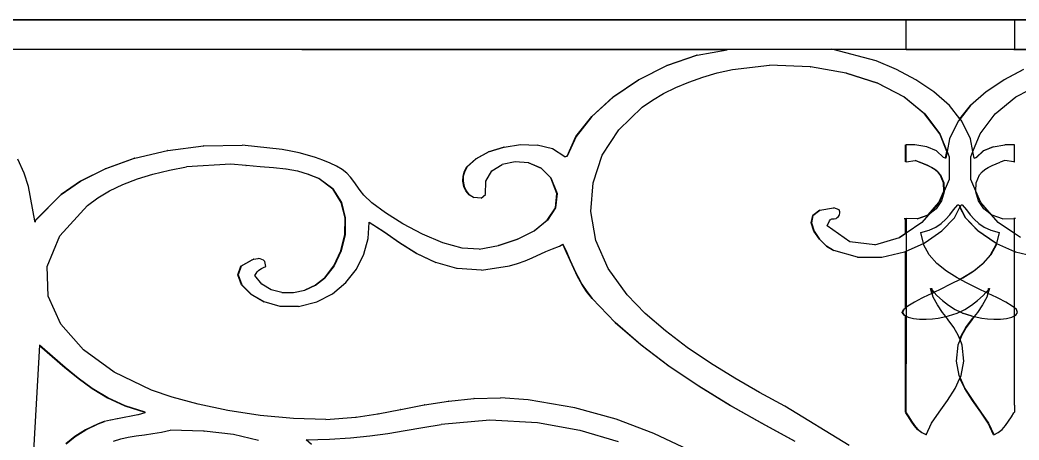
# Model space of a CAD drawing. Header units: inches. Extents: x 3672 to 10975, y -27382 to -746.
# Drawn here: x 4088.57 to 4111.33, y -26872.18 to -26862.6 of the extents above; entities that cross this region are included whole.
import ezdxf

# ---------------------------------------------------------------- set-up
doc = ezdxf.new("R2010")
doc.units = ezdxf.units.IN
doc.header["$LTSCALE"] = 17
doc.header["$MEASUREMENT"] = 0
doc.layers.add('25 BOT BAR', color=12, linetype='Continuous', lineweight=25)

# ---------------------------------------------------------------- blocks, each defined once
blk = doc.blocks.new('A$C99292ed1')
for p, q in [((36.749, 29.91), (14.387, 29.91)), ((36.749, 29.076), (36.749, 29.91)), ((39.216, 29.91), (36.749, 29.91)), ((39.216, 29.91), (39.216, 29.076)), ((42.983, 29.91), (39.216, 29.91)), ((14.387, 29.079), (22.979, 29.07)), ((22.979, 29.07), (14.387, 29.07)), ((22.979, 29.07), (22.984, 29.07)), ((35.085, 29.07), (22.984, 29.07)), ((22.984, 29.07), (32.668, 29.06)), ((31.987, 28.908), (32.668, 29.06)), ((32.668, 29.06), (32.672, 29.06)), ((35.085, 29.07), (35.053, 29.081)), ((35.053, 29.081), (36.734, 29.076)), ((36.07, 28.749), (35.085, 29.07)), ((36.734, 29.07), (35.085, 29.07)), ((36.734, 29.076), (36.734, 29.07)), ((36.749, 29.076), (36.734, 29.076)), ((36.749, 29.07), (36.734, 29.07)), ((36.749, 29.07), (36.749, 29.076)), ((36.749, 29.076), (37.975, 29.073)), ((36.749, 29.07), (37.975, 29.073)), ((39.202, 29.07), (36.749, 29.07)), ((37.975, 29.073), (39.216, 29.076)), ((39.202, 29.07), (37.975, 29.073)), ((39.202, 29.07), (39.216, 29.07)), ((39.216, 29.076), (40.898, 29.081)), ((39.216, 29.076), (39.216, 29.07)), ((39.216, 29.07), (40.866, 29.07)), ((31.3, 28.612), (31.982, 28.908)), ((31.987, 28.908), (31.305, 28.612)), ((31.987, 28.908), (31.982, 28.908)), ((36.531, 28.498), (36.07, 28.749)), ((30.652, 28.202), (31.3, 28.612)), ((31.305, 28.612), (30.657, 28.202)), ((31.305, 28.612), (31.3, 28.612)), ((32.447, 28.399), (32.796, 28.5)), ((32.796, 28.5), (33.64, 28.624)), ((34.563, 28.57), (33.64, 28.624)), ((34.563, 28.57), (34.568, 28.57)), ((35.387, 28.396), (34.568, 28.57)), ((36.974, 28.203), (36.531, 28.498)), ((38.977, 28.203), (39.42, 28.498)), ((39.425, 28.498), (38.982, 28.203)), ((31.798, 28.139), (32.114, 28.278)), ((32.114, 28.278), (32.447, 28.399)), ((36.101, 28.111), (35.387, 28.396)), ((35.392, 28.396), (35.387, 28.396)), ((35.392, 28.396), (36.105, 28.111)), ((30.07, 27.708), (30.652, 28.202)), ((30.657, 28.202), (30.075, 27.708)), ((30.657, 28.202), (30.652, 28.202)), ((31.501, 27.983), (31.798, 28.139)), ((36.698, 27.722), (36.101, 28.111)), ((36.105, 28.111), (36.101, 28.111)), ((36.105, 28.111), (36.702, 27.722)), ((37.381, 27.861), (36.974, 28.203)), ((38.569, 27.861), (38.977, 28.203)), ((38.982, 28.203), (38.574, 27.861)), ((38.977, 28.203), (38.982, 28.203)), ((39.253, 27.722), (39.85, 28.111)), ((30.97, 27.623), (31.224, 27.81)), ((31.224, 27.81), (31.501, 27.983)), ((37.735, 27.468), (37.381, 27.861)), ((38.215, 27.468), (38.569, 27.861)), ((38.574, 27.861), (38.22, 27.468)), ((38.569, 27.861), (38.574, 27.861)), ((29.584, 27.161), (30.07, 27.708)), ((30.075, 27.708), (29.589, 27.161)), ((30.075, 27.708), (30.07, 27.708)), ((30.738, 27.422), (30.97, 27.623)), ((37.172, 27.237), (36.698, 27.722)), ((36.702, 27.722), (36.698, 27.722)), ((36.702, 27.722), (37.176, 27.237)), ((38.779, 27.237), (39.253, 27.722)), ((30.2, 26.78), (30.738, 27.422)), ((37.975, 27.092), (37.735, 27.468)), ((37.975, 27.092), (38.215, 27.468)), ((38.22, 27.468), (37.978, 27.088)), ((38.215, 27.468), (38.22, 27.468)), ((29.224, 26.592), (29.584, 27.161)), ((29.589, 27.161), (29.229, 26.592)), ((29.589, 27.161), (29.584, 27.161)), ((37.517, 26.664), (37.172, 27.237)), ((37.176, 27.237), (37.172, 27.237)), ((37.176, 27.237), (37.521, 26.664)), ((37.978, 27.088), (37.975, 27.092)), ((38.434, 26.664), (38.779, 27.237)), ((37.937, 27.024), (37.742, 26.525)), ((37.978, 27.088), (37.937, 27.024)), ((38.018, 27.024), (37.978, 27.088)), ((38.213, 26.525), (38.018, 27.024)), ((29.826, 26.052), (30.2, 26.78)), ((37.679, 26.158), (37.517, 26.664)), ((37.521, 26.664), (37.517, 26.664)), ((37.521, 26.664), (37.681, 26.168)), ((38.272, 26.158), (38.434, 26.664)), ((29.023, 26.032), (29.224, 26.592)), ((29.229, 26.592), (29.027, 26.032)), ((29.229, 26.592), (29.224, 26.592)), ((37.742, 26.525), (37.684, 26.158)), ((38.272, 26.158), (38.213, 26.525)), ((19.17, 25.968), (19.919, 26.192)), ((19.924, 26.192), (19.919, 26.192)), ((19.924, 26.192), (20.742, 26.322)), ((20.746, 26.322), (20.742, 26.322)), ((20.746, 26.322), (21.616, 26.338)), ((21.621, 26.338), (21.616, 26.338)), ((22.53, 26.219), (21.621, 26.338)), ((22.728, 26.173), (22.53, 26.219)), ((27.236, 26.149), (27.585, 26.288)), ((27.59, 26.288), (27.241, 26.149)), ((27.59, 26.288), (27.585, 26.288)), ((27.59, 26.288), (27.962, 26.358)), ((27.962, 26.358), (28.344, 26.345)), ((28.691, 26.235), (28.344, 26.345)), ((28.976, 26.013), (28.691, 26.235)), ((36.734, 26.351), (36.749, 26.351)), ((36.734, 25.869), (36.734, 26.351)), ((36.952, 26.349), (36.749, 26.351)), ((36.749, 25.87), (36.749, 26.351)), ((37.219, 26.293), (36.952, 26.349)), ((37.444, 26.176), (37.219, 26.293)), ((38.507, 26.176), (38.731, 26.293)), ((38.736, 26.293), (38.511, 26.176)), ((38.736, 26.293), (38.731, 26.293)), ((38.736, 26.293), (38.999, 26.349)), ((39.004, 26.349), (38.999, 26.349)), ((39.202, 26.351), (39.004, 26.349)), ((39.216, 26.351), (39.202, 26.351)), ((39.216, 25.869), (39.216, 26.351)), ((18.498, 25.67), (19.165, 25.968)), ((19.17, 25.968), (18.503, 25.67)), ((19.17, 25.968), (19.165, 25.968)), ((22.921, 26.119), (22.728, 26.173)), ((23.109, 26.058), (22.921, 26.119)), ((23.29, 25.989), (23.109, 26.058)), ((23.461, 25.914), (23.29, 25.989)), ((26.741, 25.721), (26.945, 25.955)), ((26.949, 25.955), (26.746, 25.721)), ((26.945, 25.955), (27.236, 26.149)), ((26.949, 25.955), (26.945, 25.955)), ((27.241, 26.149), (26.949, 25.955)), ((27.241, 26.149), (27.236, 26.149)), ((28.976, 26.013), (29.023, 26.032)), ((28.978, 26.011), (28.976, 26.013)), ((29.027, 26.032), (28.978, 26.011)), ((29.027, 26.032), (29.023, 26.032)), ((29.616, 25.266), (29.826, 26.052)), ((37.604, 25.991), (37.444, 26.176)), ((37.649, 25.972), (37.604, 25.991)), ((37.649, 25.972), (37.679, 26.158)), ((37.654, 25.97), (37.649, 25.972)), ((37.684, 26.158), (37.654, 25.97)), ((37.679, 26.158), (37.681, 26.168)), ((37.681, 26.168), (37.684, 26.158)), ((37.684, 26.158), (37.731, 26.011)), ((37.731, 26.011), (37.728, 25.361)), ((38.224, 26.011), (38.272, 26.158)), ((38.227, 25.361), (38.224, 26.011)), ((38.301, 25.972), (38.272, 26.158)), ((38.301, 25.972), (38.346, 25.991)), ((38.351, 25.991), (38.301, 25.97)), ((38.301, 25.97), (38.301, 25.972)), ((38.346, 25.991), (38.507, 26.176)), ((38.351, 25.991), (38.346, 25.991)), ((38.511, 26.176), (38.351, 25.991)), ((38.511, 26.176), (38.507, 26.176)), ((16.652, 25.546), (16.508, 25.941)), ((21.365, 25.804), (20.348, 25.721)), ((21.704, 25.761), (21.365, 25.804)), ((21.704, 25.761), (21.709, 25.761)), ((22.027, 25.728), (21.709, 25.761)), ((22.032, 25.728), (22.027, 25.728)), ((22.331, 25.695), (22.032, 25.728)), ((23.622, 25.831), (23.461, 25.914)), ((23.77, 25.742), (23.622, 25.831)), ((23.899, 25.644), (23.77, 25.742)), ((27.31, 25.607), (27.546, 25.793)), ((27.84, 25.871), (27.546, 25.793)), ((28.145, 25.836), (27.84, 25.871)), ((28.43, 25.684), (28.145, 25.836)), ((28.15, 25.836), (28.145, 25.836)), ((28.15, 25.836), (28.435, 25.684)), ((36.749, 25.87), (36.734, 25.869)), ((36.749, 25.87), (36.956, 25.907)), ((36.956, 25.907), (36.96, 25.908)), ((37.055, 25.86), (36.956, 25.907)), ((36.96, 25.908), (37.06, 25.86)), ((37.152, 25.813), (37.055, 25.86)), ((37.055, 25.86), (37.06, 25.86)), ((37.06, 25.86), (37.157, 25.813)), ((37.152, 25.813), (37.157, 25.813)), ((37.243, 25.764), (37.152, 25.813)), ((37.157, 25.813), (37.248, 25.764)), ((37.327, 25.709), (37.243, 25.764)), ((37.243, 25.764), (37.248, 25.764)), ((37.248, 25.764), (37.332, 25.709)), ((38.623, 25.709), (38.707, 25.764)), ((38.707, 25.764), (38.799, 25.813)), ((38.799, 25.813), (38.895, 25.86)), ((38.996, 25.908), (38.895, 25.86)), ((39.202, 25.87), (38.996, 25.908)), ((39.202, 25.87), (39.216, 25.869)), ((16.753, 25.161), (16.652, 25.546)), ((17.934, 25.318), (18.498, 25.67)), ((18.503, 25.67), (17.939, 25.318)), ((18.503, 25.67), (18.498, 25.67)), ((19.233, 25.38), (19.587, 25.518)), ((19.587, 25.518), (19.96, 25.632)), ((19.96, 25.632), (20.348, 25.721)), ((22.335, 25.695), (22.331, 25.695)), ((22.616, 25.654), (22.335, 25.695)), ((22.621, 25.654), (22.616, 25.654)), ((22.883, 25.596), (22.621, 25.654)), ((22.888, 25.596), (22.883, 25.596)), ((23.134, 25.51), (22.888, 25.596)), ((23.369, 25.389), (23.134, 25.51)), ((23.139, 25.51), (23.134, 25.51)), ((23.139, 25.51), (23.374, 25.389)), ((24.003, 25.539), (23.899, 25.644)), ((24.087, 25.428), (24.003, 25.539)), ((26.655, 25.456), (26.685, 25.596)), ((26.69, 25.596), (26.659, 25.456)), ((26.685, 25.596), (26.741, 25.721)), ((26.69, 25.596), (26.685, 25.596)), ((26.746, 25.721), (26.69, 25.596)), ((26.746, 25.721), (26.741, 25.721)), ((27.17, 25.319), (27.31, 25.607)), ((28.651, 25.41), (28.43, 25.684)), ((28.435, 25.684), (28.43, 25.684)), ((28.435, 25.684), (28.655, 25.41)), ((37.327, 25.709), (37.332, 25.709)), ((37.403, 25.648), (37.327, 25.709)), ((37.332, 25.709), (37.408, 25.648)), ((37.403, 25.648), (37.408, 25.648)), ((37.47, 25.577), (37.403, 25.648)), ((37.408, 25.648), (37.475, 25.577)), ((37.47, 25.577), (37.475, 25.577)), ((37.525, 25.493), (37.47, 25.577)), ((37.475, 25.577), (37.53, 25.493)), ((38.425, 25.493), (38.481, 25.577)), ((38.481, 25.577), (38.547, 25.648)), ((38.547, 25.648), (38.623, 25.709)), ((17.492, 24.933), (17.934, 25.318)), ((17.939, 25.318), (17.497, 24.933)), ((17.939, 25.318), (17.934, 25.318)), ((18.903, 25.221), (19.233, 25.38)), ((23.682, 25.097), (23.369, 25.389)), ((23.374, 25.389), (23.369, 25.389)), ((23.374, 25.389), (23.686, 25.097)), ((24.161, 25.309), (24.087, 25.428)), ((24.305, 25.051), (24.161, 25.309)), ((26.65, 25.311), (26.655, 25.456)), ((26.671, 25.168), (26.65, 25.311)), ((26.655, 25.311), (26.65, 25.311)), ((26.659, 25.456), (26.655, 25.456)), ((26.659, 25.456), (26.655, 25.311)), ((26.655, 25.311), (26.676, 25.168)), ((27.168, 24.933), (27.17, 25.319)), ((28.793, 24.961), (28.651, 25.41)), ((28.655, 25.41), (28.651, 25.41)), ((28.655, 25.41), (28.798, 24.961)), ((37.602, 25.264), (37.525, 25.493)), ((37.525, 25.493), (37.53, 25.493)), ((37.53, 25.493), (37.607, 25.264)), ((37.728, 25.361), (37.614, 25.031)), ((38.342, 25.031), (38.227, 25.361)), ((38.348, 25.264), (38.425, 25.493)), ((16.897, 24.186), (16.753, 25.161)), ((18.599, 25.041), (18.903, 25.221)), ((23.876, 24.711), (23.682, 25.097)), ((23.686, 25.097), (23.682, 25.097)), ((23.686, 25.097), (23.881, 24.711)), ((24.39, 24.912), (24.305, 25.051)), ((26.718, 25.038), (26.671, 25.168)), ((26.676, 25.168), (26.671, 25.168)), ((26.676, 25.168), (26.723, 25.038)), ((29.568, 24.448), (29.616, 25.266)), ((37.602, 25.264), (37.607, 25.264)), ((37.609, 25.031), (37.602, 25.264)), ((37.607, 25.264), (37.613, 25.044)), ((37.609, 25.031), (37.613, 25.044)), ((37.613, 25.044), (37.614, 25.031)), ((38.342, 25.031), (38.348, 25.264)), ((16.897, 24.186), (17.492, 24.933)), ((17.497, 24.933), (16.901, 24.186)), ((17.497, 24.933), (17.492, 24.933)), ((18.092, 24.622), (18.328, 24.84)), ((18.328, 24.84), (18.599, 25.041)), ((24.576, 24.694), (24.39, 24.912)), ((26.791, 24.929), (26.718, 25.038)), ((26.723, 25.038), (26.718, 25.038)), ((26.723, 25.038), (26.796, 24.929)), ((26.89, 24.85), (26.791, 24.929)), ((26.796, 24.929), (26.791, 24.929)), ((26.796, 24.929), (26.895, 24.85)), ((26.895, 24.85), (26.89, 24.85)), ((27.064, 24.829), (26.895, 24.85)), ((27.068, 24.829), (27.064, 24.829)), ((27.068, 24.829), (27.168, 24.933)), ((28.756, 24.556), (28.793, 24.961)), ((28.798, 24.961), (28.761, 24.556)), ((28.798, 24.961), (28.793, 24.961)), ((37.498, 24.711), (37.609, 25.031)), ((37.609, 25.018), (37.503, 24.711)), ((37.615, 25.008), (37.555, 24.753)), ((37.609, 25.018), (37.609, 25.031)), ((37.614, 25.031), (37.609, 25.018)), ((37.614, 25.031), (37.615, 25.008)), ((38.341, 25.008), (38.342, 25.031)), ((38.4, 24.753), (38.341, 25.008)), ((38.453, 24.711), (38.342, 25.031)), ((17.462, 23.756), (18.092, 24.622)), ((23.965, 24.266), (23.876, 24.711)), ((23.881, 24.711), (23.876, 24.711)), ((23.881, 24.711), (23.97, 24.266)), ((24.886, 24.411), (24.576, 24.694)), ((37.254, 24.355), (37.498, 24.711)), ((37.503, 24.711), (37.268, 24.369)), ((37.555, 24.753), (37.432, 24.524)), ((37.503, 24.711), (37.498, 24.711)), ((37.832, 24.499), (37.927, 24.643)), ((37.927, 24.643), (37.952, 24.643)), ((37.952, 24.643), (37.978, 24.579)), ((37.978, 24.579), (38.004, 24.643)), ((38.004, 24.643), (38.029, 24.643)), ((38.029, 24.643), (38.124, 24.499)), ((38.523, 24.524), (38.4, 24.753)), ((38.697, 24.355), (38.453, 24.711)), ((25.282, 24.101), (24.886, 24.411)), ((28.573, 24.2), (28.756, 24.556)), ((28.761, 24.556), (28.577, 24.2)), ((28.761, 24.556), (28.756, 24.556)), ((29.682, 23.624), (29.568, 24.448)), ((34.622, 24.337), (34.782, 24.491)), ((34.787, 24.491), (34.627, 24.337)), ((34.787, 24.491), (34.782, 24.491)), ((34.787, 24.491), (35.098, 24.56)), ((35.098, 24.56), (35.099, 24.559)), ((35.103, 24.56), (35.099, 24.559)), ((35.227, 24.497), (35.103, 24.56)), ((35.223, 24.34), (35.234, 24.37)), ((35.236, 24.445), (35.227, 24.497)), ((35.234, 24.37), (35.239, 24.404)), ((35.239, 24.404), (35.236, 24.445)), ((37.254, 24.355), (37.268, 24.369)), ((37.432, 24.524), (37.259, 24.355)), ((37.268, 24.369), (37.259, 24.355)), ((37.652, 24.228), (37.743, 24.36)), ((37.743, 24.36), (37.832, 24.499)), ((37.851, 24.272), (37.975, 24.573)), ((37.975, 24.573), (37.978, 24.579)), ((38.1, 24.272), (37.975, 24.573)), ((37.978, 24.579), (38.105, 24.272)), ((38.124, 24.499), (38.212, 24.36)), ((38.212, 24.36), (38.303, 24.228)), ((38.697, 24.355), (38.523, 24.524)), ((16.897, 24.178), (16.897, 24.186)), ((16.901, 24.186), (16.897, 24.186)), ((16.901, 24.145), (16.897, 24.178)), ((16.901, 24.186), (16.901, 24.145)), ((23.959, 23.794), (23.965, 24.266)), ((23.97, 24.266), (23.963, 23.794)), ((23.97, 24.266), (23.965, 24.266)), ((24.492, 23.683), (24.514, 24.141)), ((24.514, 24.145), (24.854, 23.871)), ((24.514, 24.141), (24.514, 24.145)), ((24.849, 23.871), (24.514, 24.141)), ((28.274, 23.899), (28.573, 24.2)), ((28.577, 24.2), (28.279, 23.899)), ((28.577, 24.2), (28.573, 24.2)), ((34.588, 24.126), (34.622, 24.337)), ((34.627, 24.337), (34.593, 24.126)), ((34.627, 24.337), (34.622, 24.337)), ((34.954, 24.041), (35.003, 24.186)), ((35.003, 24.186), (35.022, 24.21)), ((35.022, 24.21), (35.034, 24.226)), ((35.034, 24.226), (35.045, 24.235)), ((35.045, 24.235), (35.058, 24.24)), ((35.058, 24.24), (35.078, 24.243)), ((35.078, 24.243), (35.108, 24.245)), ((35.108, 24.245), (35.152, 24.249)), ((35.152, 24.249), (35.182, 24.283)), ((35.182, 24.283), (35.206, 24.312)), ((35.206, 24.312), (35.223, 24.34)), ((36.707, 24.249), (36.712, 24.249)), ((36.712, 24.249), (36.734, 24.248)), ((36.734, 24.248), (36.749, 24.248)), ((36.734, 23.825), (36.734, 24.248)), ((37.003, 24.246), (36.749, 24.248)), ((36.749, 24.248), (36.749, 23.837)), ((37.109, 24.137), (36.749, 23.833)), ((37.003, 24.246), (37.244, 24.346)), ((37.008, 24.245), (37.003, 24.246)), ((37.247, 24.345), (37.008, 24.245)), ((37.259, 24.355), (37.109, 24.137)), ((37.244, 24.346), (37.254, 24.355)), ((37.244, 24.346), (37.247, 24.345)), ((37.247, 24.345), (37.249, 24.346)), ((37.259, 24.355), (37.249, 24.346)), ((37.249, 24.346), (37.254, 24.355)), ((37.55, 24.108), (37.652, 24.228)), ((37.567, 23.899), (37.851, 24.272)), ((38.1, 24.272), (38.105, 24.272)), ((38.383, 23.899), (38.1, 24.272)), ((38.105, 24.272), (38.388, 23.899)), ((38.303, 24.228), (38.406, 24.108)), ((38.707, 24.346), (38.697, 24.355)), ((38.847, 24.137), (38.697, 24.355)), ((38.948, 24.246), (38.707, 24.346)), ((39.216, 23.825), (38.847, 24.137)), ((38.948, 24.246), (39.202, 24.248)), ((39.216, 24.248), (39.202, 24.248)), ((39.239, 24.249), (39.216, 24.248)), ((39.216, 23.825), (39.216, 24.248)), ((39.244, 24.249), (39.239, 24.249)), ((25.73, 23.804), (25.282, 24.101)), ((34.593, 24.126), (34.588, 24.126)), ((34.648, 23.89), (34.588, 24.126)), ((34.593, 24.126), (34.653, 23.89)), ((35.469, 23.588), (34.954, 24.041)), ((37.084, 23.855), (37.274, 23.917)), ((37.274, 23.917), (37.427, 24.003)), ((37.427, 24.003), (37.55, 24.108)), ((38.406, 24.108), (38.529, 24.003)), ((38.529, 24.003), (38.681, 23.917)), ((38.681, 23.917), (38.872, 23.855)), ((17.178, 22.887), (17.462, 23.756)), ((23.87, 23.328), (23.959, 23.794)), ((23.963, 23.794), (23.875, 23.328)), ((23.963, 23.794), (23.959, 23.794)), ((24.393, 23.23), (24.492, 23.683)), ((25.207, 23.561), (24.849, 23.871)), ((24.854, 23.871), (24.849, 23.871)), ((24.854, 23.871), (25.212, 23.561)), ((26.192, 23.558), (25.73, 23.804)), ((27.894, 23.658), (28.274, 23.899)), ((28.279, 23.899), (27.898, 23.658)), ((28.279, 23.899), (28.274, 23.899)), ((34.774, 23.66), (34.648, 23.89)), ((34.653, 23.89), (34.648, 23.89)), ((34.653, 23.89), (34.778, 23.66)), ((36.037, 23.502), (36.597, 23.709)), ((36.597, 23.709), (36.734, 23.825)), ((36.602, 23.709), (36.597, 23.709)), ((36.734, 23.821), (36.602, 23.709)), ((36.734, 23.825), (36.749, 23.837)), ((36.749, 23.833), (36.734, 23.821)), ((36.734, 23.821), (36.734, 23.825)), ((36.749, 23.833), (36.748, 23.32)), ((36.749, 23.837), (36.749, 23.833)), ((37.143, 23.542), (37.084, 23.855)), ((37.18, 23.563), (37.567, 23.899)), ((38.771, 23.563), (38.383, 23.899)), ((38.383, 23.899), (38.388, 23.899)), ((38.388, 23.899), (38.776, 23.563)), ((38.872, 23.855), (38.813, 23.542)), ((39.353, 23.709), (39.216, 23.825)), ((39.216, 23.315), (39.216, 23.825)), ((25.596, 23.255), (25.207, 23.561)), ((25.212, 23.561), (25.207, 23.561)), ((25.212, 23.561), (25.6, 23.255)), ((26.634, 23.403), (26.192, 23.558)), ((27.019, 23.378), (27.463, 23.483)), ((27.463, 23.483), (27.894, 23.658)), ((27.467, 23.483), (27.463, 23.483)), ((27.898, 23.658), (27.467, 23.483)), ((27.898, 23.658), (27.894, 23.658)), ((28.693, 23.388), (28.854, 23.461)), ((28.854, 23.461), (28.924, 23.52)), ((28.924, 23.52), (28.928, 23.523)), ((29.01, 23.285), (28.924, 23.52)), ((28.928, 23.523), (29.015, 23.285)), ((29.957, 22.823), (29.682, 23.624)), ((34.934, 23.465), (34.774, 23.66)), ((34.778, 23.66), (34.774, 23.66)), ((34.778, 23.66), (34.938, 23.465)), ((35.098, 23.336), (34.934, 23.465)), ((34.938, 23.465), (34.934, 23.465)), ((34.938, 23.465), (35.103, 23.336)), ((36.034, 23.502), (35.469, 23.588)), ((36.034, 23.502), (36.037, 23.502)), ((36.748, 23.32), (37.143, 23.542)), ((37.143, 23.542), (37.18, 23.563)), ((37.149, 23.509), (37.143, 23.542)), ((37.275, 23.216), (37.149, 23.509)), ((38.676, 23.216), (38.802, 23.509)), ((38.806, 23.509), (38.68, 23.216)), ((38.771, 23.563), (38.776, 23.563)), ((38.808, 23.542), (38.771, 23.563)), ((38.776, 23.563), (38.808, 23.544)), ((38.802, 23.509), (38.808, 23.542)), ((38.806, 23.509), (38.802, 23.509)), ((38.812, 23.54), (38.806, 23.509)), ((38.808, 23.542), (38.808, 23.544)), ((38.808, 23.544), (38.813, 23.542)), ((38.812, 23.54), (38.808, 23.542)), ((38.813, 23.542), (38.812, 23.54)), ((38.813, 23.542), (39.216, 23.315)), ((23.711, 22.902), (23.87, 23.328)), ((23.875, 23.328), (23.716, 22.902)), ((23.875, 23.328), (23.87, 23.328)), ((24.222, 22.804), (24.393, 23.23)), ((26.027, 22.995), (25.596, 23.255)), ((25.6, 23.255), (25.596, 23.255)), ((25.6, 23.255), (26.032, 22.995)), ((27.019, 23.378), (26.634, 23.403)), ((28.226, 23.132), (28.538, 23.306)), ((28.538, 23.306), (28.693, 23.388)), ((29.093, 23.051), (29.01, 23.285)), ((29.015, 23.285), (29.01, 23.285)), ((29.015, 23.285), (29.097, 23.051)), ((35.103, 23.336), (35.098, 23.336)), ((35.644, 23.149), (35.103, 23.336)), ((36.195, 23.15), (36.713, 23.3)), ((36.713, 23.3), (36.734, 23.312)), ((36.734, 23.312), (36.748, 23.32)), ((36.734, 21.702), (36.734, 23.312)), ((36.748, 23.32), (36.748, 21.716)), ((39.216, 23.312), (39.216, 23.315)), ((39.216, 23.315), (39.242, 23.3)), ((39.237, 23.3), (39.216, 23.312)), ((39.217, 21.702), (39.216, 23.312)), ((39.237, 23.3), (39.242, 23.3)), ((39.242, 23.3), (39.756, 23.15)), ((21.588, 22.889), (21.831, 23.066)), ((21.836, 23.066), (21.593, 22.889)), ((21.831, 23.066), (21.88, 23.089)), ((21.836, 23.066), (21.831, 23.066)), ((21.885, 23.089), (21.836, 23.066)), ((21.885, 23.089), (21.88, 23.089)), ((21.885, 23.089), (21.929, 23.102)), ((21.933, 23.102), (21.929, 23.102)), ((21.933, 23.102), (21.976, 23.107)), ((21.976, 23.107), (21.978, 23.106)), ((21.981, 23.107), (21.978, 23.106)), ((22.026, 23.101), (21.981, 23.107)), ((22.067, 23.086), (22.026, 23.101)), ((22.103, 23.061), (22.067, 23.086)), ((22.134, 23.025), (22.103, 23.061)), ((22.158, 22.88), (22.134, 23.025)), ((26.032, 22.995), (26.027, 22.995)), ((26.515, 22.822), (26.032, 22.995)), ((27.895, 22.969), (28.065, 23.047)), ((28.065, 23.047), (28.226, 23.132)), ((29.175, 22.822), (29.093, 23.051)), ((29.097, 23.051), (29.093, 23.051)), ((29.097, 23.051), (29.18, 22.822)), ((35.644, 23.149), (36.195, 23.15)), ((37.451, 22.967), (37.275, 23.216)), ((38.499, 22.967), (38.676, 23.216)), ((38.68, 23.216), (38.504, 22.967)), ((38.68, 23.216), (38.676, 23.216)), ((17.2, 22.039), (17.178, 22.887)), ((21.523, 22.641), (21.588, 22.889)), ((21.593, 22.889), (21.528, 22.641)), ((21.593, 22.889), (21.588, 22.889)), ((21.992, 22.765), (22.024, 22.796)), ((22.024, 22.796), (22.061, 22.823)), ((22.061, 22.823), (22.105, 22.851)), ((22.105, 22.851), (22.158, 22.88)), ((23.493, 22.548), (23.711, 22.902)), ((23.716, 22.902), (23.498, 22.548)), ((23.716, 22.902), (23.711, 22.902)), ((23.983, 22.424), (24.222, 22.804)), ((26.519, 22.822), (26.515, 22.822)), ((27.071, 22.776), (26.519, 22.822)), ((27.072, 22.777), (27.071, 22.776)), ((27.076, 22.776), (27.072, 22.777)), ((27.076, 22.776), (27.713, 22.901)), ((27.713, 22.901), (27.895, 22.969)), ((29.261, 22.598), (29.175, 22.822)), ((29.18, 22.822), (29.175, 22.822)), ((29.18, 22.822), (29.266, 22.598)), ((30.391, 22.071), (29.957, 22.823)), ((37.667, 22.752), (37.451, 22.967)), ((38.284, 22.752), (38.499, 22.967)), ((38.504, 22.967), (38.289, 22.752)), ((38.504, 22.967), (38.499, 22.967)), ((21.608, 22.363), (21.523, 22.641)), ((21.528, 22.641), (21.523, 22.641)), ((21.528, 22.641), (21.613, 22.363)), ((21.91, 22.631), (21.937, 22.685)), ((22.068, 22.378), (21.91, 22.631)), ((21.937, 22.685), (21.963, 22.729)), ((21.963, 22.729), (21.992, 22.765)), ((23.288, 22.349), (23.493, 22.548)), ((23.498, 22.548), (23.292, 22.349)), ((23.498, 22.548), (23.493, 22.548)), ((29.357, 22.38), (29.261, 22.598)), ((29.266, 22.598), (29.261, 22.598)), ((29.266, 22.598), (29.361, 22.38)), ((37.912, 22.561), (37.667, 22.752)), ((37.975, 22.519), (37.912, 22.561)), ((37.975, 22.519), (38.039, 22.561)), ((38.044, 22.561), (37.978, 22.517)), ((38.039, 22.561), (38.284, 22.752)), ((38.044, 22.561), (38.039, 22.561)), ((38.289, 22.752), (38.044, 22.561)), ((38.289, 22.752), (38.284, 22.752)), ((21.816, 22.094), (21.608, 22.363)), ((21.613, 22.363), (21.608, 22.363)), ((21.613, 22.363), (21.821, 22.094)), ((22.279, 22.216), (22.068, 22.378)), ((23.045, 22.211), (23.288, 22.349)), ((23.292, 22.349), (23.05, 22.211)), ((23.292, 22.349), (23.288, 22.349)), ((23.68, 22.108), (23.983, 22.424)), ((29.466, 22.17), (29.357, 22.38)), ((29.361, 22.38), (29.357, 22.38)), ((29.361, 22.38), (29.47, 22.17)), ((37.78, 22.386), (37.508, 22.216)), ((37.978, 22.517), (37.78, 22.386)), ((37.978, 22.517), (37.975, 22.519)), ((38.175, 22.386), (37.978, 22.517)), ((38.447, 22.216), (38.175, 22.386)), ((22.118, 21.874), (21.816, 22.094)), ((21.821, 22.094), (21.816, 22.094)), ((21.821, 22.094), (22.123, 21.874)), ((22.525, 22.138), (22.279, 22.216)), ((22.525, 22.138), (22.788, 22.138)), ((22.788, 22.138), (23.045, 22.211)), ((23.05, 22.211), (23.045, 22.211)), ((23.319, 21.873), (23.68, 22.108)), ((29.593, 21.967), (29.466, 22.17)), ((29.47, 22.17), (29.466, 22.17)), ((29.47, 22.17), (29.598, 21.967)), ((37.34, 22.118), (37.271, 22.077)), ((37.339, 22.12), (37.307, 22.258)), ((37.307, 22.258), (37.327, 22.258)), ((37.327, 22.216), (37.327, 22.258)), ((37.327, 22.258), (37.332, 22.258)), ((37.327, 22.216), (37.332, 22.216)), ((37.382, 22.145), (37.327, 22.216)), ((37.332, 22.258), (37.332, 22.216)), ((37.332, 22.216), (37.385, 22.147)), ((37.339, 22.12), (37.382, 22.145)), ((37.34, 22.118), (37.339, 22.12)), ((37.383, 22.143), (37.34, 22.118)), ((37.366, 22.01), (37.34, 22.118)), ((37.382, 22.145), (37.385, 22.147)), ((37.383, 22.143), (37.382, 22.145)), ((37.386, 22.145), (37.383, 22.143)), ((37.385, 22.147), (37.386, 22.145)), ((37.413, 22.16), (37.386, 22.145)), ((37.386, 22.145), (37.453, 22.058)), ((37.508, 22.216), (37.413, 22.16)), ((38.542, 22.16), (38.447, 22.216)), ((38.503, 22.058), (38.569, 22.145)), ((38.569, 22.145), (38.542, 22.16)), ((38.569, 22.145), (38.624, 22.216)), ((38.611, 22.12), (38.569, 22.145)), ((38.615, 22.118), (38.59, 22.01)), ((38.611, 22.12), (38.644, 22.258)), ((38.615, 22.118), (38.611, 22.12)), ((38.649, 22.258), (38.615, 22.118)), ((38.684, 22.077), (38.615, 22.118)), ((38.624, 22.216), (38.624, 22.258)), ((38.624, 22.258), (38.644, 22.258)), ((38.644, 22.258), (38.649, 22.258)), ((17.488, 21.238), (17.2, 22.039)), ((22.123, 21.874), (22.118, 21.874)), ((22.488, 21.743), (22.123, 21.874)), ((22.902, 21.739), (23.319, 21.873)), ((30.116, 21.288), (29.593, 21.967)), ((29.598, 21.967), (29.593, 21.967)), ((29.598, 21.967), (30.121, 21.288)), ((30.805, 21.544), (30.391, 22.071)), ((36.937, 21.866), (36.792, 21.756)), ((37.104, 21.976), (36.937, 21.866)), ((37.271, 22.077), (37.104, 21.976)), ((37.461, 21.786), (37.366, 22.01)), ((37.453, 22.058), (37.579, 21.912)), ((37.579, 21.912), (37.715, 21.778)), ((38.24, 21.778), (38.377, 21.912)), ((38.377, 21.912), (38.503, 22.058)), ((38.59, 22.01), (38.494, 21.786)), ((38.851, 21.976), (38.684, 22.077)), ((39.019, 21.866), (38.851, 21.976)), ((39.163, 21.756), (39.019, 21.866)), ((22.493, 21.743), (22.488, 21.743)), ((22.898, 21.739), (22.493, 21.743)), ((22.902, 21.739), (22.898, 21.739)), ((36.66, 21.573), (36.689, 21.656)), ((36.694, 21.656), (36.665, 21.573)), ((36.689, 21.656), (36.734, 21.702)), ((36.694, 21.656), (36.689, 21.656)), ((36.734, 21.697), (36.694, 21.656)), ((36.734, 21.702), (36.748, 21.716)), ((36.748, 21.711), (36.734, 21.697)), ((36.734, 21.697), (36.734, 21.702)), ((36.792, 21.756), (36.748, 21.711)), ((36.748, 21.716), (36.748, 21.711)), ((36.748, 21.711), (36.748, 21.471)), ((37.581, 21.574), (37.461, 21.786)), ((37.715, 21.778), (37.867, 21.659)), ((37.867, 21.659), (37.978, 21.593)), ((37.978, 21.593), (38.088, 21.659)), ((38.088, 21.659), (38.24, 21.778)), ((38.494, 21.786), (38.374, 21.574)), ((39.217, 21.702), (39.163, 21.756)), ((39.262, 21.656), (39.217, 21.702)), ((39.217, 21.477), (39.217, 21.702)), ((39.291, 21.573), (39.262, 21.656)), ((31.264, 21.046), (30.805, 21.544)), ((36.665, 21.573), (36.66, 21.573)), ((36.704, 21.496), (36.66, 21.573)), ((36.665, 21.573), (36.708, 21.496)), ((36.708, 21.496), (36.704, 21.496)), ((36.734, 21.477), (36.704, 21.496)), ((36.708, 21.496), (36.734, 21.48)), ((36.733, 18.931), (36.734, 21.477)), ((36.734, 21.477), (36.734, 21.48)), ((36.734, 21.48), (36.748, 21.471)), ((36.748, 21.468), (36.734, 21.477)), ((36.748, 21.468), (36.746, 18.736)), ((36.748, 21.471), (36.796, 21.44)), ((36.748, 21.471), (36.748, 21.468)), ((36.796, 21.44), (36.916, 21.403)), ((36.916, 21.403), (37.056, 21.383)), ((37.352, 21.387), (37.483, 21.407)), ((37.483, 21.407), (37.654, 21.455)), ((37.654, 21.455), (37.581, 21.574)), ((37.654, 21.455), (37.715, 21.472)), ((37.711, 21.364), (37.654, 21.455)), ((37.715, 21.472), (37.915, 21.556)), ((37.915, 21.556), (37.975, 21.592)), ((37.975, 21.592), (37.978, 21.593)), ((38.036, 21.556), (37.975, 21.592)), ((37.978, 21.593), (38.04, 21.556)), ((38.036, 21.556), (38.04, 21.556)), ((38.235, 21.472), (38.036, 21.556)), ((38.04, 21.556), (38.24, 21.472)), ((38.235, 21.472), (38.24, 21.472)), ((38.24, 21.472), (38.297, 21.456)), ((38.24, 21.364), (38.297, 21.456)), ((38.3, 21.454), (38.245, 21.364)), ((38.3, 21.454), (38.297, 21.456)), ((38.374, 21.574), (38.3, 21.454)), ((38.3, 21.454), (38.472, 21.407)), ((38.472, 21.407), (38.604, 21.387)), ((38.899, 21.383), (39.04, 21.403)), ((39.04, 21.403), (39.159, 21.44)), ((39.159, 21.44), (39.217, 21.477)), ((39.217, 21.477), (39.247, 21.496)), ((39.218, 18.931), (39.217, 21.477)), ((39.247, 21.496), (39.291, 21.573)), ((18.003, 20.507), (17.488, 21.238)), ((30.704, 20.648), (30.116, 21.288)), ((30.121, 21.288), (30.116, 21.288)), ((30.121, 21.288), (30.709, 20.648)), ((37.056, 21.383), (37.205, 21.378)), ((37.205, 21.378), (37.352, 21.387)), ((37.837, 21.145), (37.711, 21.364)), ((38.114, 21.145), (38.24, 21.364)), ((38.245, 21.364), (38.119, 21.145)), ((38.245, 21.364), (38.24, 21.364)), ((38.604, 21.387), (38.75, 21.378)), ((38.75, 21.378), (38.899, 21.383)), ((31.762, 20.574), (31.264, 21.046)), ((37.946, 20.907), (37.837, 21.145)), ((38.004, 20.907), (38.114, 21.145)), ((38.119, 21.145), (38.009, 20.907)), ((38.119, 21.145), (38.114, 21.145)), ((37.978, 20.802), (37.93, 20.64)), ((37.975, 20.81), (37.946, 20.907)), ((37.975, 20.81), (38.004, 20.907)), ((37.978, 20.802), (37.975, 20.81)), ((38.009, 20.907), (37.978, 20.802)), ((38.026, 20.64), (37.978, 20.802)), ((38.009, 20.907), (38.004, 20.907)), ((17, 20.636), (16.829, 16.915)), ((16.999, 20.637), (17, 20.636)), ((17.001, 20.64), (17, 20.636)), ((17, 20.635), (17.29, 20.322)), ((17.295, 20.322), (17.001, 20.64)), ((18.706, 19.871), (18.003, 20.507)), ((31.345, 20.044), (30.704, 20.648)), ((30.709, 20.648), (30.704, 20.648)), ((30.709, 20.648), (31.35, 20.044)), ((32.292, 20.126), (31.762, 20.574)), ((37.93, 20.64), (37.89, 20.185)), ((38.066, 20.185), (38.026, 20.64)), ((17.29, 20.322), (17.581, 20.005)), ((17.295, 20.322), (17.29, 20.322)), ((17.586, 20.005), (17.295, 20.322)), ((32.027, 19.47), (31.345, 20.044)), ((31.35, 20.044), (31.345, 20.044)), ((31.35, 20.044), (32.032, 19.47)), ((32.844, 19.699), (32.292, 20.126)), ((37.89, 20.185), (37.953, 19.777)), ((38.002, 19.777), (38.066, 20.185)), ((17.581, 20.005), (17.88, 19.696)), ((17.586, 20.005), (17.581, 20.005)), ((17.885, 19.696), (17.586, 20.005)), ((19.555, 19.354), (18.706, 19.871)), ((17.88, 19.696), (18.2, 19.406)), ((17.885, 19.696), (17.88, 19.696)), ((18.205, 19.406), (17.885, 19.696)), ((33.411, 19.291), (32.844, 19.699)), ((37.866, 19.406), (37.975, 19.703)), ((37.953, 19.777), (37.978, 19.71)), ((37.975, 19.703), (37.978, 19.71)), ((38.084, 19.406), (37.975, 19.703)), ((37.978, 19.71), (38.002, 19.777)), ((37.978, 19.71), (38.089, 19.406)), ((18.2, 19.406), (18.553, 19.143)), ((18.205, 19.406), (18.2, 19.406)), ((18.557, 19.143), (18.205, 19.406)), ((20.023, 19.155), (19.555, 19.354)), ((32.739, 18.925), (32.027, 19.47)), ((32.032, 19.47), (32.027, 19.47)), ((32.032, 19.47), (32.744, 18.925)), ((37.689, 19.062), (37.866, 19.406)), ((38.089, 19.406), (38.084, 19.406)), ((38.262, 19.062), (38.084, 19.406)), ((38.089, 19.406), (38.267, 19.062)), ((18.553, 19.143), (18.949, 18.915)), ((18.557, 19.143), (18.553, 19.143)), ((18.954, 18.915), (18.557, 19.143)), ((20.614, 18.959), (20.023, 19.155)), ((26.906, 19.119), (27.503, 19.139)), ((27.503, 19.139), (27.504, 19.138)), ((27.508, 19.139), (27.504, 19.138)), ((28.135, 19.085), (27.508, 19.139)), ((33.987, 18.898), (33.411, 19.291)), ((18.949, 18.915), (19.401, 18.732)), ((18.954, 18.915), (18.949, 18.915)), ((19.406, 18.732), (18.954, 18.915)), ((21.295, 18.781), (20.614, 18.959)), ((25.234, 18.81), (25.766, 18.936)), ((25.771, 18.936), (25.766, 18.936)), ((25.771, 18.936), (26.323, 19.045)), ((26.327, 19.045), (26.323, 19.045)), ((26.327, 19.045), (26.901, 19.119)), ((26.906, 19.119), (26.901, 19.119)), ((29.197, 18.857), (28.135, 19.085)), ((33.469, 18.404), (32.739, 18.925)), ((32.744, 18.925), (32.739, 18.925)), ((32.744, 18.925), (33.474, 18.404)), ((35.45, 17.778), (33.987, 18.898)), ((36.734, 18.928), (36.733, 18.931)), ((36.734, 18.908), (36.734, 18.928)), ((36.734, 18.729), (36.734, 18.908)), ((36.734, 18.908), (36.746, 18.736)), ((37.499, 18.735), (37.689, 19.062)), ((38.451, 18.735), (38.262, 19.062)), ((38.267, 19.062), (38.262, 19.062)), ((38.267, 19.062), (38.456, 18.735)), ((39.216, 18.928), (39.218, 18.931)), ((39.216, 18.928), (39.216, 18.729)), ((19.401, 18.711), (19.25, 18.658)), ((19.401, 18.732), (19.401, 18.711)), ((19.406, 18.732), (19.401, 18.732)), ((19.406, 18.711), (19.401, 18.711)), ((19.406, 18.711), (19.406, 18.732)), ((22.031, 18.638), (21.295, 18.781)), ((24.217, 18.587), (24.712, 18.687)), ((24.717, 18.687), (24.712, 18.687)), ((24.717, 18.687), (25.23, 18.81)), ((25.234, 18.81), (25.23, 18.81)), ((30.145, 18.529), (29.197, 18.857)), ((36.746, 18.715), (36.734, 18.729)), ((36.742, 18.715), (36.734, 18.729)), ((36.742, 18.715), (36.746, 18.715)), ((36.803, 18.599), (36.742, 18.715)), ((36.746, 18.736), (36.747, 18.725)), ((36.747, 18.725), (36.746, 18.715)), ((36.749, 18.712), (36.746, 18.715)), ((36.749, 18.712), (36.808, 18.599)), ((37.329, 18.414), (37.499, 18.735)), ((38.456, 18.735), (38.451, 18.735)), ((38.622, 18.414), (38.451, 18.735)), ((38.456, 18.735), (38.627, 18.414)), ((39.148, 18.599), (39.208, 18.715)), ((39.208, 18.715), (39.216, 18.729)), ((18.475, 18.46), (18.335, 18.4)), ((18.34, 18.4), (18.48, 18.46)), ((18.48, 18.46), (18.475, 18.46)), ((18.622, 18.506), (18.48, 18.46)), ((18.627, 18.506), (18.622, 18.506)), ((18.774, 18.544), (18.627, 18.506)), ((18.779, 18.544), (18.774, 18.544)), ((18.93, 18.579), (18.779, 18.544)), ((18.934, 18.579), (18.93, 18.579)), ((19.087, 18.616), (18.934, 18.579)), ((19.092, 18.616), (19.087, 18.616)), ((19.245, 18.658), (19.092, 18.616)), ((19.25, 18.658), (19.245, 18.658)), ((22.786, 18.547), (22.031, 18.638)), ((23.526, 18.525), (22.786, 18.547)), ((23.526, 18.525), (24.212, 18.587)), ((24.217, 18.587), (24.212, 18.587)), ((27.267, 18.504), (26.151, 18.38)), ((28.348, 18.427), (27.267, 18.504)), ((31.002, 18.123), (30.145, 18.529)), ((36.803, 18.599), (36.808, 18.599)), ((36.866, 18.475), (36.803, 18.599)), ((36.808, 18.599), (36.87, 18.475)), ((36.866, 18.475), (36.87, 18.475)), ((36.934, 18.352), (36.866, 18.475)), ((36.87, 18.475), (36.939, 18.352)), ((39.016, 18.352), (39.085, 18.475)), ((39.085, 18.475), (39.148, 18.599)), ((18.05, 18.231), (17.81, 18.037)), ((17.815, 18.037), (18.055, 18.231)), ((18.335, 18.4), (18.05, 18.231)), ((18.055, 18.231), (18.05, 18.231)), ((18.055, 18.231), (18.34, 18.4)), ((18.34, 18.4), (18.335, 18.4)), ((19.779, 18.158), (19.976, 18.214)), ((20.747, 18.189), (19.976, 18.214)), ((25.337, 18.205), (25.737, 18.291)), ((25.737, 18.291), (26.151, 18.38)), ((28.348, 18.427), (28.352, 18.427)), ((29.318, 18.209), (28.352, 18.427)), ((34.205, 17.903), (33.469, 18.404)), ((33.474, 18.404), (33.469, 18.404)), ((33.474, 18.404), (34.21, 17.903)), ((36.934, 18.352), (36.939, 18.352)), ((37.011, 18.241), (36.934, 18.352)), ((36.939, 18.352), (37.016, 18.241)), ((37.1, 18.15), (37.011, 18.241)), ((37.011, 18.241), (37.016, 18.241)), ((37.016, 18.241), (37.105, 18.15)), ((37.208, 18.089), (37.329, 18.414)), ((38.743, 18.089), (38.622, 18.414)), ((38.627, 18.414), (38.622, 18.414)), ((38.627, 18.414), (38.747, 18.092)), ((38.851, 18.15), (38.939, 18.241)), ((38.939, 18.241), (39.016, 18.352)), ((17.81, 18.037), (17.602, 17.824)), ((17.607, 17.824), (17.815, 18.037)), ((17.815, 18.037), (17.81, 18.037)), ((18.852, 17.972), (19.025, 18.021)), ((19.025, 18.021), (19.206, 18.057)), ((19.206, 18.057), (19.392, 18.087)), ((19.392, 18.087), (19.584, 18.118)), ((19.584, 18.118), (19.779, 18.158)), ((20.747, 18.189), (20.752, 18.189)), ((21.419, 18.094), (20.752, 18.189)), ((21.424, 18.094), (21.419, 18.094)), ((21.991, 17.927), (21.424, 18.094)), ((23.609, 17.958), (24.087, 17.996)), ((24.087, 17.996), (24.526, 18.052)), ((24.526, 18.052), (24.938, 18.123)), ((24.938, 18.123), (25.337, 18.205)), ((29.323, 18.209), (29.318, 18.209)), ((30.192, 17.881), (29.323, 18.209)), ((31.792, 17.66), (31.002, 18.123)), ((37.1, 18.15), (37.105, 18.15)), ((37.203, 18.089), (37.1, 18.15)), ((37.105, 18.15), (37.204, 18.092)), ((37.204, 18.092), (37.203, 18.089)), ((37.203, 18.089), (37.208, 18.089)), ((37.204, 18.092), (37.208, 18.089)), ((38.747, 18.092), (38.743, 18.089)), ((38.748, 18.089), (38.743, 18.089)), ((38.747, 18.092), (38.748, 18.089)), ((38.748, 18.089), (38.851, 18.15)), ((18.687, 17.903), (18.852, 17.972)), ((23.076, 17.944), (23.609, 17.958)), ((23.198, 17.812), (23.076, 17.944))]:
    blk.add_line(p, q)

msp = doc.modelspace()

# ---------------------------------------------------------------- linework, layer by layer
at = {"layer": '25 BOT BAR'}
msp.add_line((4072.025, -26862.596), (4220.025, -26862.596), dxfattribs=at)

# ---------------------------------------------------------------- block references
at = {"layer": '25 BOT BAR', "yscale": 0.8}
msp.add_blockref('A$C99292ed1', (4072.01, -26886.524), dxfattribs=at)

doc.saveas('drawing.dxf')
